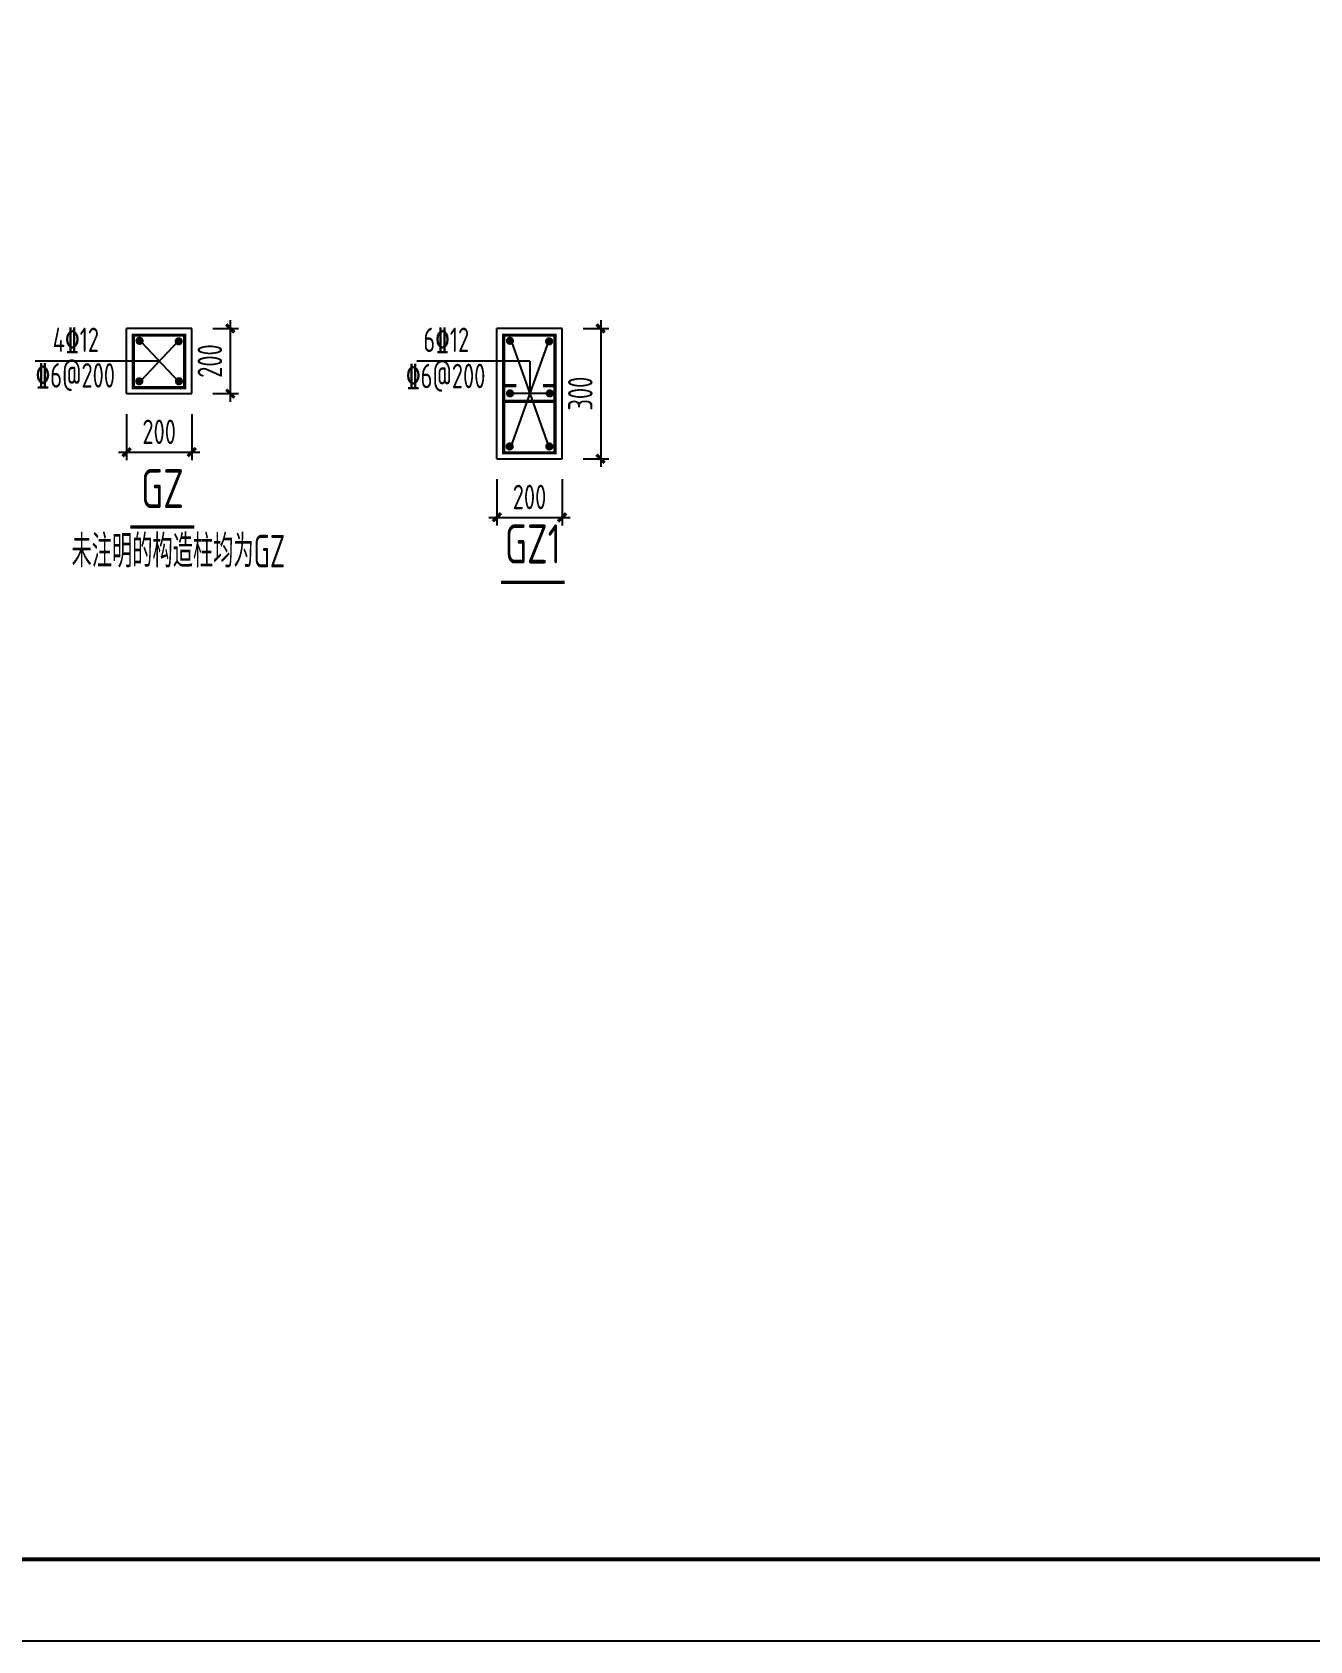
# Model space of a CAD drawing. Extents: x -472319 to -112444, y -516749 to -5704.
# Drawn here: x -259227 to -243561, y -90307 to -70572 of the extents above; entities that cross this region are included whole.
import ezdxf
from ezdxf.enums import TextEntityAlignment as Align

# ---------------------------------------------------------------- set-up
doc = ezdxf.new("R2010")
doc.units = 0
doc.header["$LTSCALE"] = 100
doc.header["$MEASUREMENT"] = 0
for name, color, linetype in [('COLU_DE', 7, 'Continuous'), ('COLUMN', 9, 'Continuous'), ('DIM', 3, 'Continuous'), ('FRAME', 3, 'Continuous'), ('REIN', 1, 'Continuous'), ('TEXT', 7, 'Continuous'), ('THICK', 6, 'Continuous'), ('填充', 8, 'Continuous'), ('板标注', 221, 'Continuous')]:
    doc.layers.add(name, color=color, linetype=linetype)
doc.styles.add('TSSD_Dimension', font='Tssdeng.shx', dxfattribs={"width": 0.7, "bigfont": 'hztxt.shx'})
doc.styles.add('TSSD_Label', font='Tssdeng.shx', dxfattribs={"width": 0.7, "bigfont": 'hztxt.shx'})
doc.styles.add('TSSD_Rein', font='Tssdeng.shx', dxfattribs={"width": 0.7, "bigfont": 'hztxt.shx'})
doc.dimstyles.new('TSSD_25_100', dxfattribs={"dimtxt": 300, "dimasz": 100, "dimexe": 100, "dimexo": 250, "dimgap": 100, "dimtad": 1, "dimdec": 0, "dimlfac": 0.25, "dimzin": 0, "dimdsep": 46, "dimtxsty": 'TSSD_Dimension', "dimblk": 'ARCHTICK', "dimcen": 0, "dimdle": 100, "dimclrt": 7, "dimadec": 0, "dimazin": 0, "dimtfac": 1, "dimtdec": 0, "dimtix": 1, "dimtmove": 2, "dimatfit": 3, "dimfxl": 1, "dimtolj": 1, "dimtzin": 0, "dimarcsym": 0})

# ---------------------------------------------------------------- blocks, each defined once
blk = doc.blocks.new('_ArchTick')
at = {"color": 0, "linetype": 'ByBlock', "const_width": 0.4}
blk.add_lwpolyline([(-0.5, -0.5), (0.5, 0.5)], dxfattribs=at)
blk = doc.blocks.new('*D1014')
at = {"layer": 'Defpoints', "color": 0, "transparency": 16777216}
for p in [(-258070, -75006), (-257270, -75006), (-257270, -75724)]:
    blk.add_point(p, dxfattribs=at)
at = {"layer": 'DIM', "color": 0, "lineweight": -2, "transparency": 16777216}
for p, q in [((-258070, -75256), (-258070, -75824)), ((-257270, -75256), (-257270, -75824)), ((-258170, -75724), (-257170, -75724))]:
    blk.add_line(p, q, dxfattribs=at)
at = {"layer": 'DIM', "color": 0, "lineweight": -2, "transparency": 16777216, "xscale": 100, "yscale": 100, "zscale": 100, "rotation": 180}
blk.add_blockref('_ArchTick', (-258070, -75724), dxfattribs=at)
at = {"layer": 'DIM', "color": 0, "lineweight": -2, "transparency": 16777216, "xscale": 100, "yscale": 100, "zscale": 100}
blk.add_blockref('_ArchTick', (-257270, -75724), dxfattribs=at)
at = {"layer": 'DIM', "color": 7, "transparency": 16777216, "insert": (-257670, -75474), "char_height": 300, "attachment_point": 5, "style": 'TSSD_Dimension'}
blk.add_mtext('\\A1;200', dxfattribs=at)
blk = doc.blocks.new('*D1015')
at = {"layer": 'Defpoints', "color": 0, "transparency": 16777216}
for p in [(-257263, -74206, 0), (-257263, -75006, 0), (-256798, -75006)]:
    blk.add_point(p, dxfattribs=at)
at = {"layer": 'DIM', "color": 0, "lineweight": -2, "transparency": 16777216}
for p, q in [((-256798, -74106), (-256798, -75106)), ((-257013, -74206), (-256698, -74206)), ((-257013, -75006), (-256698, -75006))]:
    blk.add_line(p, q, dxfattribs=at)
at = {"layer": 'DIM', "color": 0, "lineweight": -2, "transparency": 16777216, "xscale": 100, "yscale": 100, "zscale": 100}
for p, rotation in [((-256798, -74206), 90), ((-256798, -75006), 270)]:
    blk.add_blockref('_ArchTick', p, dxfattribs=dict(at, rotation=rotation))
at = {"layer": 'DIM', "color": 7, "transparency": 16777216, "insert": (-257048, -74606), "char_height": 300, "attachment_point": 5, "rotation": 90, "style": 'TSSD_Dimension'}
blk.add_mtext('\\A1;200', dxfattribs=at)
blk = doc.blocks.new('*D1016')
at = {"layer": 'Defpoints', "color": 0, "transparency": 16777216}
for p in [(-253529, -75805), (-252729, -75805), (-252729, -76524)]:
    blk.add_point(p, dxfattribs=at)
at = {"layer": 'DIM', "color": 0, "lineweight": -2, "transparency": 16777216}
for p, q in [((-253529, -76055), (-253529, -76624)), ((-252729, -76055), (-252729, -76624)), ((-253629, -76524), (-252629, -76524))]:
    blk.add_line(p, q, dxfattribs=at)
at = {"layer": 'DIM', "color": 0, "lineweight": -2, "transparency": 16777216, "xscale": 100, "yscale": 100, "zscale": 100, "rotation": 180}
blk.add_blockref('_ArchTick', (-253529, -76524), dxfattribs=at)
at = {"layer": 'DIM', "color": 0, "lineweight": -2, "transparency": 16777216, "xscale": 100, "yscale": 100, "zscale": 100}
blk.add_blockref('_ArchTick', (-252729, -76524), dxfattribs=at)
at = {"layer": 'DIM', "color": 7, "transparency": 16777216, "insert": (-253129, -76274), "char_height": 300, "attachment_point": 5, "style": 'TSSD_Dimension'}
blk.add_mtext('\\A1;200', dxfattribs=at)
blk = doc.blocks.new('*D1017')
at = {"layer": 'Defpoints', "color": 0, "transparency": 16777216}
for p in [(-252722, -74206, 0), (-252722, -75805, 0), (-252256, -75805)]:
    blk.add_point(p, dxfattribs=at)
at = {"layer": 'DIM', "color": 0, "lineweight": -2, "transparency": 16777216}
for p, q in [((-252256, -74106), (-252256, -75905)), ((-252472, -74206), (-252156, -74206)), ((-252472, -75805), (-252156, -75805))]:
    blk.add_line(p, q, dxfattribs=at)
at = {"layer": 'DIM', "color": 0, "lineweight": -2, "transparency": 16777216, "xscale": 100, "yscale": 100, "zscale": 100}
for p, rotation in [((-252256, -74206), 90), ((-252256, -75805), 270)]:
    blk.add_blockref('_ArchTick', p, dxfattribs=dict(at, rotation=rotation))
at = {"layer": 'DIM', "color": 7, "transparency": 16777216, "insert": (-252506, -75006), "char_height": 300, "attachment_point": 5, "rotation": 90, "style": 'TSSD_Dimension'}
blk.add_mtext('\\A1;300', dxfattribs=at)
blk = doc.blocks.new('A$C20674F94')
at = {"layer": 'FRAME'}
for p, q in [((2500, 1000), (83100, 1000)), ((0, 0), (84100, 0))]:
    blk.add_line(p, q, dxfattribs=at)
at = {"layer": 'FRAME', "const_width": 50}
blk.add_lwpolyline([(2500, 58400), (83100, 58400), (83100, 1000), (2500, 1000), (2500, 58400)], dxfattribs=at)

msp = doc.modelspace()

# ---------------------------------------------------------------- linework, layer by layer
at = {"layer": 'COLU_DE'}
for p, q in [((-257270, -74205.5), (-258070, -74205.5)), ((-258070, -75005.5), (-258070, -74205.5)), ((-257270, -75005.5), (-257270, -74205.5)), ((-252728.5, -74205.5), (-253528.5, -74205.5)), ((-253528.5, -75805.5), (-253528.5, -74205.5)), ((-252728.5, -75805.5), (-252728.5, -74205.5)), ((-258070, -75005.5), (-257270, -75005.5)), ((-253528.5, -75805.5), (-252728.5, -75805.5))]:
    msp.add_line(p, q, dxfattribs=at)
at = {"layer": 'COLUMN', "color": 7}
for p, q in [((-253121.269, -75011.443), (-253121.269, -74607.131)), ((-252881.056, -75002.753), (-253367.638, -75002.755))]:
    msp.add_line(p, q, dxfattribs=at)
at = {"layer": 'REIN', "const_width": 40}
for points in [[(-257986.239, -74932.184), (-257986.239, -74288.801), (-257358.21, -74288.801), (-257358.21, -74932.184)], [(-253444.739, -75732.184), (-253444.739, -74288.801), (-252816.71, -74288.801), (-252816.71, -75732.184)]]:
    msp.add_lwpolyline(points, close=True, dxfattribs=at)
at = {"layer": 'REIN', "const_width": 50}
for points in [[(-257935.592, -74357.969, 1), (-257885.592, -74357.969, 1)], [(-257455.677, -74364.627, 1), (-257405.677, -74364.627, 1)], [(-253394.092, -74357.969, 1), (-253344.092, -74357.969, 1)], [(-252914.177, -74364.627, 1), (-252864.177, -74364.627, 1)], [(-257938.925, -74854.124, 1), (-257888.925, -74854.124, 1)], [(-257452.343, -74854.121, 1), (-257402.343, -74854.121, 1)], [(-253392.638, -75002.755, 1), (-253342.638, -75002.755, 1)], [(-252906.056, -75002.753, 1), (-252856.056, -75002.753, 1)], [(-253397.425, -75654.124, 1), (-253347.425, -75654.124, 1)], [(-252910.843, -75654.121, 1), (-252860.843, -75654.121, 1)]]:
    msp.add_lwpolyline(points, format="xyb", close=True, dxfattribs=at)
at = {"layer": 'REIN', "const_width": 40}
for points in [[(-253289.713, -74909.131), (-253439.951, -74909.131)], [(-252811.923, -74909.131), (-252962.162, -74909.131)], [(-252811.923, -75101.631), (-253439.951, -75101.631)]]:
    msp.add_lwpolyline(points, dxfattribs=at)
at = {"layer": 'TEXT'}
for p, q in [((-257436.142, -74361.702), (-257899.393, -74854.525)), ((-257889.396, -74371.689), (-257436.142, -74851.196)), ((-252894.642, -74361.702), (-253357.893, -75654.525)), ((-253347.896, -74371.689), (-252894.642, -75651.196)), ((-257666.844, -74607.131), (-259190.239, -74607.131)), ((-253125.344, -74607.131), (-254511.739, -74607.131))]:
    msp.add_line(p, q, dxfattribs=at)
at = {"layer": 'THICK', "const_width": 40, "elevation": 0}
for points in [[(-258021.924, -76640.732), (-257237.562, -76640.732)], [(-253480.424, -77319.732), (-252696.062, -77319.732)]]:
    msp.add_lwpolyline(points, dxfattribs=at)

# ---------------------------------------------------------------- block references
at = {"layer": '填充'}
msp.add_blockref('A$C20674F94', (-311995, -90306.5), dxfattribs=at)

# ---------------------------------------------------------------- texts
at = {"layer": 'TEXT', "style": 'TSSD_Rein', "width": 0.7}
for s, p in [('4\x8412', (-258691.492, -74585.839)), ('6\x8412', (-254149.992, -74585.839))]:
    msp.add_text(s, height=300, dxfattribs=at).set_placement(p, align=Align.BOTTOM_CENTER)
for p in [(-259185.804, -74931.921), (-254644.304, -74939.421)]:
    msp.add_text('\x846@200', height=300, dxfattribs=at).set_placement(p)
at = {"layer": 'THICK', "style": 'TSSD_Label', "width": 0.7}
for s, p in [('GZ', (-257629.799, -76554.872)), ('GZ1', (-253088.299, -77233.872))]:
    msp.add_text(s, height=480, dxfattribs=at).set_placement(p, align=Align.BOTTOM_CENTER)
at = {"layer": '板标注', "style": 'TSSD_Rein', "width": 0.62}
msp.add_text('未注明的构造柱均为GZ', height=400, dxfattribs=at).set_placement((-258744.52, -77138.444, 0))

# ---------------------------------------------------------------- dimensions: what is measured, and where the dimension line sits
at = {"layer": 'DIM'}
for base, p1, p2, text, picture, middle in [((-256797.76, -75005.5), (-257263.109, -74205.5, 0), (-257263.109, -75005.5, 0), '200', '*D1015', (-257047.76, -74605.5)), ((-252256.26, -75805.5), (-252721.609, -74205.5, 0), (-252721.609, -75805.5, 0), '300', '*D1017', (-252506.26, -75005.5))]:
    dim = msp.add_linear_dim(base=base, p1=p1, p2=p2, angle=90, text=text, dimstyle='TSSD_25_100', dxfattribs=at)
    dim.commit()
    dim.dimension.update_dxf_attribs({"geometry": picture, "text_midpoint": middle})
for base, p1, p2, picture, middle in [((-257270, -75724.173), (-258070, -75005.5), (-257270, -75005.5), '*D1014', (-257670, -75474.173)), ((-252728.5, -76524.173), (-253528.5, -75805.5), (-252728.5, -75805.5), '*D1016', (-253128.5, -76274.173))]:
    dim = msp.add_linear_dim(base=base, p1=p1, p2=p2, text='200', dimstyle='TSSD_25_100', dxfattribs=at)
    dim.commit()
    dim.dimension.update_dxf_attribs({"geometry": picture, "text_midpoint": middle})

doc.saveas('drawing.dxf')
